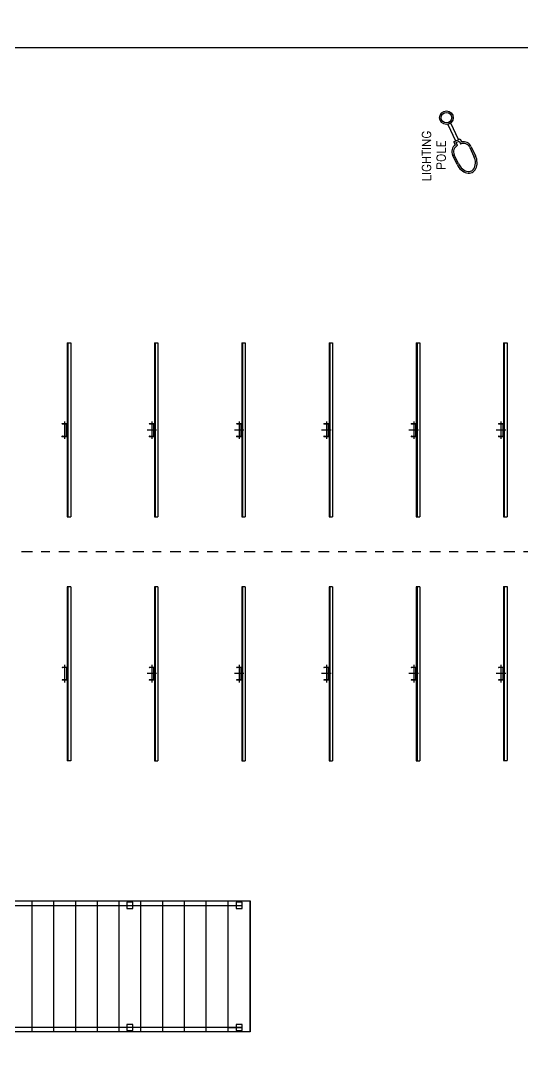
# Model space of a CAD drawing. Header units: metres. Extents: x 529718 to 530598, y 2673304 to 2673482.
# Drawn here: x 530174.06 to 530179.8, y 2673368.75 to 2673380.76 of the extents above; entities that cross this region are included whole.
import ezdxf

# ---------------------------------------------------------------- set-up
doc = ezdxf.new("R2010")
doc.units = ezdxf.units.M
doc.linetypes.add('CENTER', pattern=[2, 1.25, -0.25, 0.25, -0.25])
doc.linetypes.add('PHANTOM', pattern=[63.5, 31.75, -6.35, 6.35, -6.35, 6.35, -6.35])
doc.layers.add('300mm Hume Pipe', color=74, linetype='Continuous')
doc.layers.add('IDT', color=7, linetype='Continuous')
doc.styles.add('RomanS', font='romans.shx')
doc.linetypes.add('FOUNDATION LAYOUT$0$FENCELINE1', pattern='A,6.35,-2.54,[133,ltypeshp.shx,S=2.54,R=0,X=-2.54,Y=0],-2.54,25.4', length=36.83)

# ---------------------------------------------------------------- blocks, each defined once
blk = doc.blocks.new('IDT')
at = {"layer": 'IDT', "color": 8}
for p, q in [((22.802, 15.985), (22.802, 17.485)), ((22.802, 17.485), (25.552, 17.485)), ((22.802, 17.485), (22.802, 15.985)), ((22.892, 17.47), (22.892, 17.4)), ((22.962, 17.47), (22.892, 17.47)), ((23.048, 17.435), (22.892, 17.435)), ((22.962, 17.4), (22.962, 17.47)), ((23.052, 17.485), (23.052, 15.985)), ((23.304, 17.485), (23.304, 15.985)), ((23.554, 17.485), (23.554, 15.985)), ((23.804, 17.485), (23.804, 15.985)), ((24.054, 17.485), (24.054, 15.985)), ((24.144, 17.47), (24.144, 17.4)), ((24.214, 17.47), (24.144, 17.47)), ((24.214, 17.4), (24.214, 17.47)), ((24.304, 17.485), (24.304, 15.985)), ((24.554, 15.985), (24.554, 17.485)), ((24.803, 15.985), (24.803, 17.485)), ((25.054, 15.985), (25.054, 17.485)), ((25.304, 15.985), (25.304, 17.485)), ((22.892, 17.4), (22.962, 17.4)), ((24.144, 17.4), (24.214, 17.4)), ((25.552, 15.985), (22.802, 15.985)), ((22.892, 16.07), (22.892, 16)), ((22.962, 16.07), (22.892, 16.07)), ((22.892, 16), (22.962, 16)), ((22.962, 16), (22.962, 16.07)), ((24.144, 16.07), (24.144, 16)), ((24.214, 16.07), (24.144, 16.07)), ((24.144, 16), (24.214, 16)), ((24.214, 16), (24.214, 16.07)), ((20.898, 14.38), (20.858, 14.38))]:
    blk.add_line(p, q, dxfattribs=at)
at = {"layer": 'IDT', "color": 8, "linetype": 'PHANTOM', "ltscale": 0.25}
for p, q in [((22.892, 17.435), (25.633, 17.435)), ((25.633, 16.035), (22.892, 16.035))]:
    blk.add_line(p, q, dxfattribs=at)
at = {"layer": 'IDT', "color": 253}
for p, q in [((19.858, 12.38), (19.858, 14.375)), ((19.898, 14.375), (19.858, 14.375)), ((19.898, 12.38), (19.898, 14.375)), ((20.858, 12.385), (20.858, 14.38)), ((20.898, 12.385), (20.898, 14.38)), ((21.858, 12.385), (21.858, 14.38)), ((21.898, 14.38), (21.858, 14.38)), ((21.898, 12.385), (21.898, 14.38)), ((22.858, 12.385), (22.858, 14.38)), ((22.898, 14.38), (22.858, 14.38)), ((22.898, 12.385), (22.898, 14.38)), ((23.858, 12.385), (23.858, 14.38)), ((23.898, 14.38), (23.858, 14.38)), ((23.898, 12.385), (23.898, 14.38)), ((24.857, 12.385), (24.857, 14.38)), ((24.857, 14.38), (24.897, 14.38)), ((24.897, 12.385), (24.897, 14.38)), ((19.898, 13.305), (19.898, 13.455)), ((19.898, 13.455), (19.958, 13.455)), ((20.898, 13.305), (20.898, 13.455)), ((20.898, 13.455), (20.958, 13.455)), ((21.898, 13.305), (21.898, 13.455)), ((21.898, 13.455), (21.958, 13.455)), ((22.898, 13.305), (22.898, 13.455)), ((22.898, 13.455), (22.958, 13.455)), ((23.898, 13.305), (23.898, 13.455)), ((23.898, 13.455), (23.958, 13.455)), ((24.897, 13.305), (24.897, 13.455)), ((24.897, 13.455), (24.957, 13.455)), ((19.904, 13.443), (19.904, 13.317)), ((20.904, 13.443), (20.904, 13.317)), ((21.904, 13.443), (21.904, 13.317)), ((22.904, 13.443), (22.904, 13.317)), ((23.904, 13.443), (23.904, 13.317)), ((24.903, 13.443), (24.903, 13.317)), ((19.958, 13.305), (19.898, 13.305)), ((19.91, 13.311), (19.952, 13.311)), ((19.958, 13.305), (19.958, 13.305)), ((20.958, 13.305), (20.898, 13.305)), ((20.91, 13.311), (20.952, 13.311)), ((20.958, 13.305), (20.958, 13.305)), ((21.958, 13.305), (21.898, 13.305)), ((21.91, 13.311), (21.952, 13.311)), ((21.958, 13.305), (21.958, 13.305)), ((22.958, 13.305), (22.898, 13.305)), ((22.91, 13.311), (22.952, 13.311)), ((22.958, 13.305), (22.958, 13.305)), ((23.958, 13.305), (23.898, 13.305)), ((23.91, 13.311), (23.952, 13.311)), ((23.958, 13.305), (23.958, 13.305)), ((24.957, 13.305), (24.897, 13.305)), ((24.909, 13.311), (24.951, 13.311)), ((24.957, 13.305), (24.957, 13.305)), ((19.898, 12.38), (19.858, 12.38)), ((20.858, 12.385), (20.898, 12.385)), ((21.858, 12.385), (21.898, 12.385)), ((22.858, 12.385), (22.898, 12.385)), ((23.858, 12.385), (23.898, 12.385)), ((24.857, 12.385), (24.897, 12.385)), ((19.858, 9.59), (19.858, 11.585)), ((19.898, 11.585), (19.858, 11.585)), ((19.898, 9.59), (19.898, 11.585)), ((20.858, 9.59), (20.858, 11.585)), ((20.898, 11.585), (20.858, 11.585)), ((20.898, 9.59), (20.898, 11.585)), ((21.858, 9.59), (21.858, 11.585)), ((21.898, 11.585), (21.858, 11.585)), ((21.898, 9.59), (21.898, 11.585)), ((22.858, 9.59), (22.858, 11.585)), ((22.898, 11.585), (22.858, 11.585)), ((22.898, 9.59), (22.898, 11.585)), ((23.858, 9.59), (23.858, 11.585)), ((23.898, 11.585), (23.858, 11.585)), ((23.898, 9.59), (23.898, 11.585)), ((24.858, 9.59), (24.858, 11.585)), ((24.898, 11.585), (24.858, 11.585)), ((24.898, 9.59), (24.898, 11.585)), ((19.898, 10.515), (19.898, 10.665)), ((19.898, 10.665), (19.958, 10.665)), ((19.904, 10.653), (19.904, 10.527)), ((20.898, 10.515), (20.898, 10.665)), ((20.898, 10.665), (20.958, 10.665)), ((20.904, 10.653), (20.904, 10.527)), ((21.898, 10.515), (21.898, 10.665)), ((21.898, 10.665), (21.958, 10.665)), ((21.904, 10.653), (21.904, 10.527)), ((22.898, 10.515), (22.898, 10.665)), ((22.898, 10.665), (22.958, 10.665)), ((22.904, 10.653), (22.904, 10.527)), ((23.898, 10.515), (23.898, 10.665)), ((23.898, 10.665), (23.958, 10.665)), ((23.904, 10.653), (23.904, 10.527)), ((24.898, 10.515), (24.898, 10.665)), ((24.898, 10.665), (24.958, 10.665)), ((24.904, 10.653), (24.904, 10.527)), ((19.958, 10.515), (19.898, 10.515)), ((19.91, 10.521), (19.952, 10.521)), ((19.958, 10.515), (19.958, 10.515)), ((20.958, 10.515), (20.898, 10.515)), ((20.91, 10.521), (20.952, 10.521)), ((20.958, 10.515), (20.958, 10.515)), ((21.958, 10.515), (21.898, 10.515)), ((21.91, 10.521), (21.952, 10.521)), ((21.958, 10.515), (21.958, 10.515)), ((22.958, 10.515), (22.898, 10.515)), ((22.91, 10.521), (22.952, 10.521)), ((22.958, 10.515), (22.958, 10.515)), ((23.958, 10.515), (23.898, 10.515)), ((23.91, 10.521), (23.952, 10.521)), ((23.958, 10.515), (23.958, 10.515)), ((24.958, 10.515), (24.898, 10.515)), ((24.91, 10.521), (24.952, 10.521)), ((24.958, 10.515), (24.958, 10.515)), ((19.898, 9.59), (19.858, 9.59)), ((20.898, 9.59), (20.858, 9.59)), ((21.898, 9.59), (21.858, 9.59)), ((22.898, 9.59), (22.858, 9.59)), ((23.898, 9.59), (23.858, 9.59)), ((24.898, 9.59), (24.858, 9.59))]:
    blk.add_line(p, q, dxfattribs=at)
at = {"layer": 'IDT', "color": 253, "linetype": 'Continuous', "ltscale": 0.3}
for p, q in [((19.89, 12.38), (19.89, 14.375)), ((20.89, 12.385), (20.89, 14.38)), ((21.89, 12.385), (21.89, 14.38)), ((22.89, 12.385), (22.89, 14.38)), ((23.89, 12.385), (23.89, 14.38)), ((24.889, 12.385), (24.889, 14.38)), ((19.89, 9.59), (19.89, 11.585)), ((20.89, 9.59), (20.89, 11.585)), ((21.89, 9.59), (21.89, 11.585)), ((22.89, 9.59), (22.89, 11.585)), ((23.89, 9.59), (23.89, 11.585)), ((24.89, 9.59), (24.89, 11.585))]:
    blk.add_line(p, q, dxfattribs=at)
at = {"layer": 'IDT', "color": 253, "ltscale": 0.5}
for p, q in [((19.928, 13.28), (19.928, 13.48)), ((20.928, 13.28), (20.928, 13.48)), ((21.928, 13.28), (21.928, 13.48)), ((22.928, 13.28), (22.928, 13.48)), ((23.928, 13.28), (23.928, 13.48)), ((24.927, 13.28), (24.927, 13.48)), ((19.873, 13.38), (19.983, 13.38)), ((20.873, 13.38), (20.983, 13.38)), ((21.873, 13.38), (21.983, 13.38)), ((22.873, 13.38), (22.983, 13.38)), ((23.873, 13.38), (23.983, 13.38)), ((19.928, 10.49), (19.928, 10.69)), ((20.928, 10.49), (20.928, 10.69)), ((21.928, 10.49), (21.928, 10.69)), ((22.928, 10.49), (22.928, 10.69)), ((23.928, 10.49), (23.928, 10.69)), ((24.928, 10.49), (24.928, 10.69)), ((19.873, 10.59), (19.983, 10.59)), ((20.873, 10.59), (20.983, 10.59)), ((21.873, 10.59), (21.983, 10.59)), ((22.873, 10.59), (22.983, 10.59)), ((23.873, 10.59), (23.983, 10.59))]:
    blk.add_line(p, q, dxfattribs=at)
at = {"layer": 'IDT', "color": 253, "linetype": 'ByBlock', "ltscale": 0.5}
for p, q in [((19.958, 13.455), (19.958, 13.455)), ((20.958, 13.455), (20.958, 13.455)), ((21.958, 13.455), (21.958, 13.455)), ((22.958, 13.455), (22.958, 13.455)), ((23.958, 13.455), (23.958, 13.455)), ((24.957, 13.455), (24.957, 13.455)), ((19.952, 13.449), (19.91, 13.449)), ((20.952, 13.449), (20.91, 13.449)), ((21.952, 13.449), (21.91, 13.449)), ((22.952, 13.449), (22.91, 13.449)), ((23.952, 13.449), (23.91, 13.449)), ((24.951, 13.449), (24.909, 13.449)), ((19.952, 10.659), (19.91, 10.659)), ((19.958, 10.665), (19.958, 10.665)), ((20.952, 10.659), (20.91, 10.659)), ((20.958, 10.665), (20.958, 10.665)), ((21.952, 10.659), (21.91, 10.659)), ((21.958, 10.665), (21.958, 10.665)), ((22.952, 10.659), (22.91, 10.659)), ((22.958, 10.665), (22.958, 10.665)), ((23.952, 10.659), (23.91, 10.659)), ((23.958, 10.665), (23.958, 10.665)), ((24.952, 10.659), (24.91, 10.659)), ((24.958, 10.665), (24.958, 10.665))]:
    blk.add_line(p, q, dxfattribs=at)
at = {"layer": 'IDT', "color": 8, "linetype": 'CENTER', "ltscale": 0.1}
blk.add_line((12.545, 11.985), (27.164, 11.985), dxfattribs=at)
at = {"layer": 'IDT', "color": 10}
for p, q in [((20.268, 7.343), (20.22, 7.447)), ((20.286, 7.351), (20.238, 7.455)), ((20.414, 7.538), (20.463, 7.434)), ((20.432, 7.546), (20.48, 7.442)), ((20.426, 7.329), (20.441, 7.295)), ((20.397, 7.253), (20.38, 7.288)), ((20.406, 7.279), (20.39, 7.312)), ((20.467, 7.286), (20.397, 7.253)), ((20.441, 7.295), (20.406, 7.279)), ((20.414, 7.261), (20.502, 7.073)), ((20.537, 7.089), (20.45, 7.277)), ((20.451, 7.321), (20.467, 7.286)), ((20.502, 7.073), (20.537, 7.089))]:
    blk.add_line(p, q, dxfattribs=at)
at = {"layer": 'IDT', "color": 7, "linetype": 'FOUNDATION LAYOUT$0$FENCELINE1', "ltscale": 0.01}
blk.add_lwpolyline([(19.911, 22.485), (11.801, 22.485), (11.801, 6.21), (19.731, 6.21), (25.552, 6.21), (25.552, 9.06)], dxfattribs=at)
at = {"layer": 'IDT', "color": 10}
for radius in [0.078, 0.0605]:
    blk.add_circle((20.553, 7.01), radius, dxfattribs=at)
at = {"layer": 'IDT', "color": 253, "linetype": 'ByBlock', "ltscale": 0.5}
for centre in [(19.952, 13.455), (20.952, 13.455), (21.952, 13.455), (22.952, 13.455), (23.952, 13.455), (24.951, 13.455), (19.952, 10.665), (20.952, 10.665), (21.952, 10.665), (22.952, 10.665), (23.952, 10.665), (24.952, 10.665)]:
    blk.add_arc(centre, 0.006, 270, 0, dxfattribs=at)
at = {"layer": 'IDT', "color": 253}
for centre, start, end in [((19.91, 13.443), 90, 180), ((20.91, 13.443), 90, 180), ((21.91, 13.443), 90, 180), ((22.91, 13.443), 90, 180), ((23.91, 13.443), 90, 180), ((24.909, 13.443), 90, 180), ((19.91, 13.317), 180, 270), ((19.952, 13.305), 0, 90), ((20.91, 13.317), 180, 270), ((20.952, 13.305), 0, 90), ((21.91, 13.317), 180, 270), ((21.952, 13.305), 0, 90), ((22.91, 13.317), 180, 270), ((22.952, 13.305), 0, 90), ((23.91, 13.317), 180, 270), ((23.952, 13.305), 0, 90), ((24.909, 13.317), 180, 270), ((24.951, 13.305), 0, 90), ((19.91, 10.653), 90, 180), ((20.91, 10.653), 90, 180), ((21.91, 10.653), 90, 180), ((22.91, 10.653), 90, 180), ((23.91, 10.653), 90, 180), ((24.91, 10.653), 90, 180), ((19.91, 10.527), 180, 270), ((19.952, 10.515), 0, 90), ((20.91, 10.527), 180, 270), ((20.952, 10.515), 0, 90), ((21.91, 10.527), 180, 270), ((21.952, 10.515), 0, 90), ((22.91, 10.527), 180, 270), ((22.952, 10.515), 0, 90), ((23.91, 10.527), 180, 270), ((23.952, 10.515), 0, 90), ((24.91, 10.527), 180, 270), ((24.952, 10.515), 0, 90)]:
    blk.add_arc(centre, 0.006, start, end, dxfattribs=at)
at = {"layer": 'IDT', "color": 10}
for centre, radius, start, end in [((20.357, 7.382), 0.0967, 203.4608, 283.8588), ((20.357, 7.382), 0.0772, 203.2774, 295.601), ((20.394, 7.399), 0.0772, 294.399, 26.7226), ((20.394, 7.399), 0.0967, 306.1412, 26.5392)]:
    blk.add_arc(centre, radius, start, end, dxfattribs=at)
blk.add_ellipse((20.326, 7.496), major_axis=(-0.066, 0.141), ratio=0.75, start_param=4.712389, end_param=7.853982, dxfattribs=at)
blk.add_open_spline([(20.414, 7.538), (20.406, 7.554), (20.396, 7.57), (20.366, 7.604), (20.343, 7.618), (20.3, 7.629), (20.28, 7.627), (20.247, 7.608), (20.234, 7.592), (20.219, 7.547), (20.219, 7.519), (20.228, 7.479), (20.232, 7.467), (20.238, 7.455)], degree=3, knots=[4.712389, 4.712389, 4.712389, 4.712389, 5.103187, 5.103187, 5.723551, 5.723551, 6.343915, 6.343915, 6.964278, 6.964278, 7.584642, 7.584642, 7.853982, 7.853982, 7.853982, 7.853982], dxfattribs=at)
at = {"layer": 'IDT', "color": 7, "style": 'RomanS'}
for s, p in [('LIGHTING', (20.731, 7.739)), ('POLE', (20.564, 7.608))]:
    blk.add_text(s, height=0.1, rotation=270, dxfattribs=at).set_placement(p)

msp = doc.modelspace()

# ---------------------------------------------------------------- hatches: boundary and pattern name
at = {"layer": '300mm Hume Pipe'}
h = msp.add_hatch(dxfattribs=at)
h.set_pattern_fill('ANSI37', color=74)
h.set_pattern_definition([(45, (-2660.59534, -671.09588), (-0.0883883476483, 0.0883883476483), []), (135, (-2660.59534, -671.09588), (-0.0883883476483, -0.0883883476483), [])])
edge = h.paths.add_edge_path()
edge.add_line((530167.938, 2673378.203), (530167.638, 2673378.203))
edge.add_line((530167.638, 2673378.203), (530167.638, 2673380.393))
edge.add_arc((530168.538, 2673380.393), 0.9, 131.6713, 180, ccw=False)
edge.add_line((530167.939, 2673381.066), (530177.888, 2673387.042))
edge.add_arc((530177.29, 2673387.714), 0.9, 311.6713, 360)
edge.add_line((530178.19, 2673387.714), (530178.19, 2673392.748))
edge.add_line((530178.19, 2673392.748), (530178.49, 2673392.748))
edge.add_line((530178.49, 2673392.748), (530178.49, 2673387.579))
edge.add_arc((530177.59, 2673387.579), 0.9, -48.3287, 0, ccw=False)
edge.add_line((530178.188, 2673386.907), (530168.239, 2673380.931))
edge.add_arc((530168.838, 2673380.259), 0.9, 131.6713, 180)
edge.add_line((530167.938, 2673380.259), (530167.938, 2673378.203))
edge = h.paths.add_edge_path()
edge.add_line((530178.574, 2673392.697), (530178.574, 2673387.542))
edge.add_arc((530177.674, 2673387.542), 0.9, -48.3287, 0, ccw=False)
edge.add_line((530178.272, 2673386.869), (530168.324, 2673380.893))
edge.add_arc((530168.922, 2673380.221), 0.9, 131.6713, 180)
edge.add_line((530168.022, 2673380.221), (530168.022, 2673378.203))
edge.add_line((530168.022, 2673378.203), (530168.322, 2673378.203))
edge.add_line((530168.322, 2673378.203), (530168.322, 2673380.111))
edge.add_arc((530169.222, 2673380.111), 0.9, 131.6639, 180, ccw=False)
edge.add_line((530168.624, 2673380.784), (530178.572, 2673386.758))
edge.add_arc((530177.974, 2673387.43), 0.9, 311.6639, 360)
edge.add_line((530178.874, 2673387.43), (530178.874, 2673392.748))
edge.add_line((530178.874, 2673392.748), (530178.574, 2673392.748))
edge.add_line((530178.574, 2673392.748), (530178.574, 2673392.697))

# ---------------------------------------------------------------- block references
at = {"layer": 'IDT', "color": 8, "rotation": 180}
msp.add_blockref('IDT', (530199.487, 2673386.663), dxfattribs=at)

doc.saveas('drawing.dxf')
